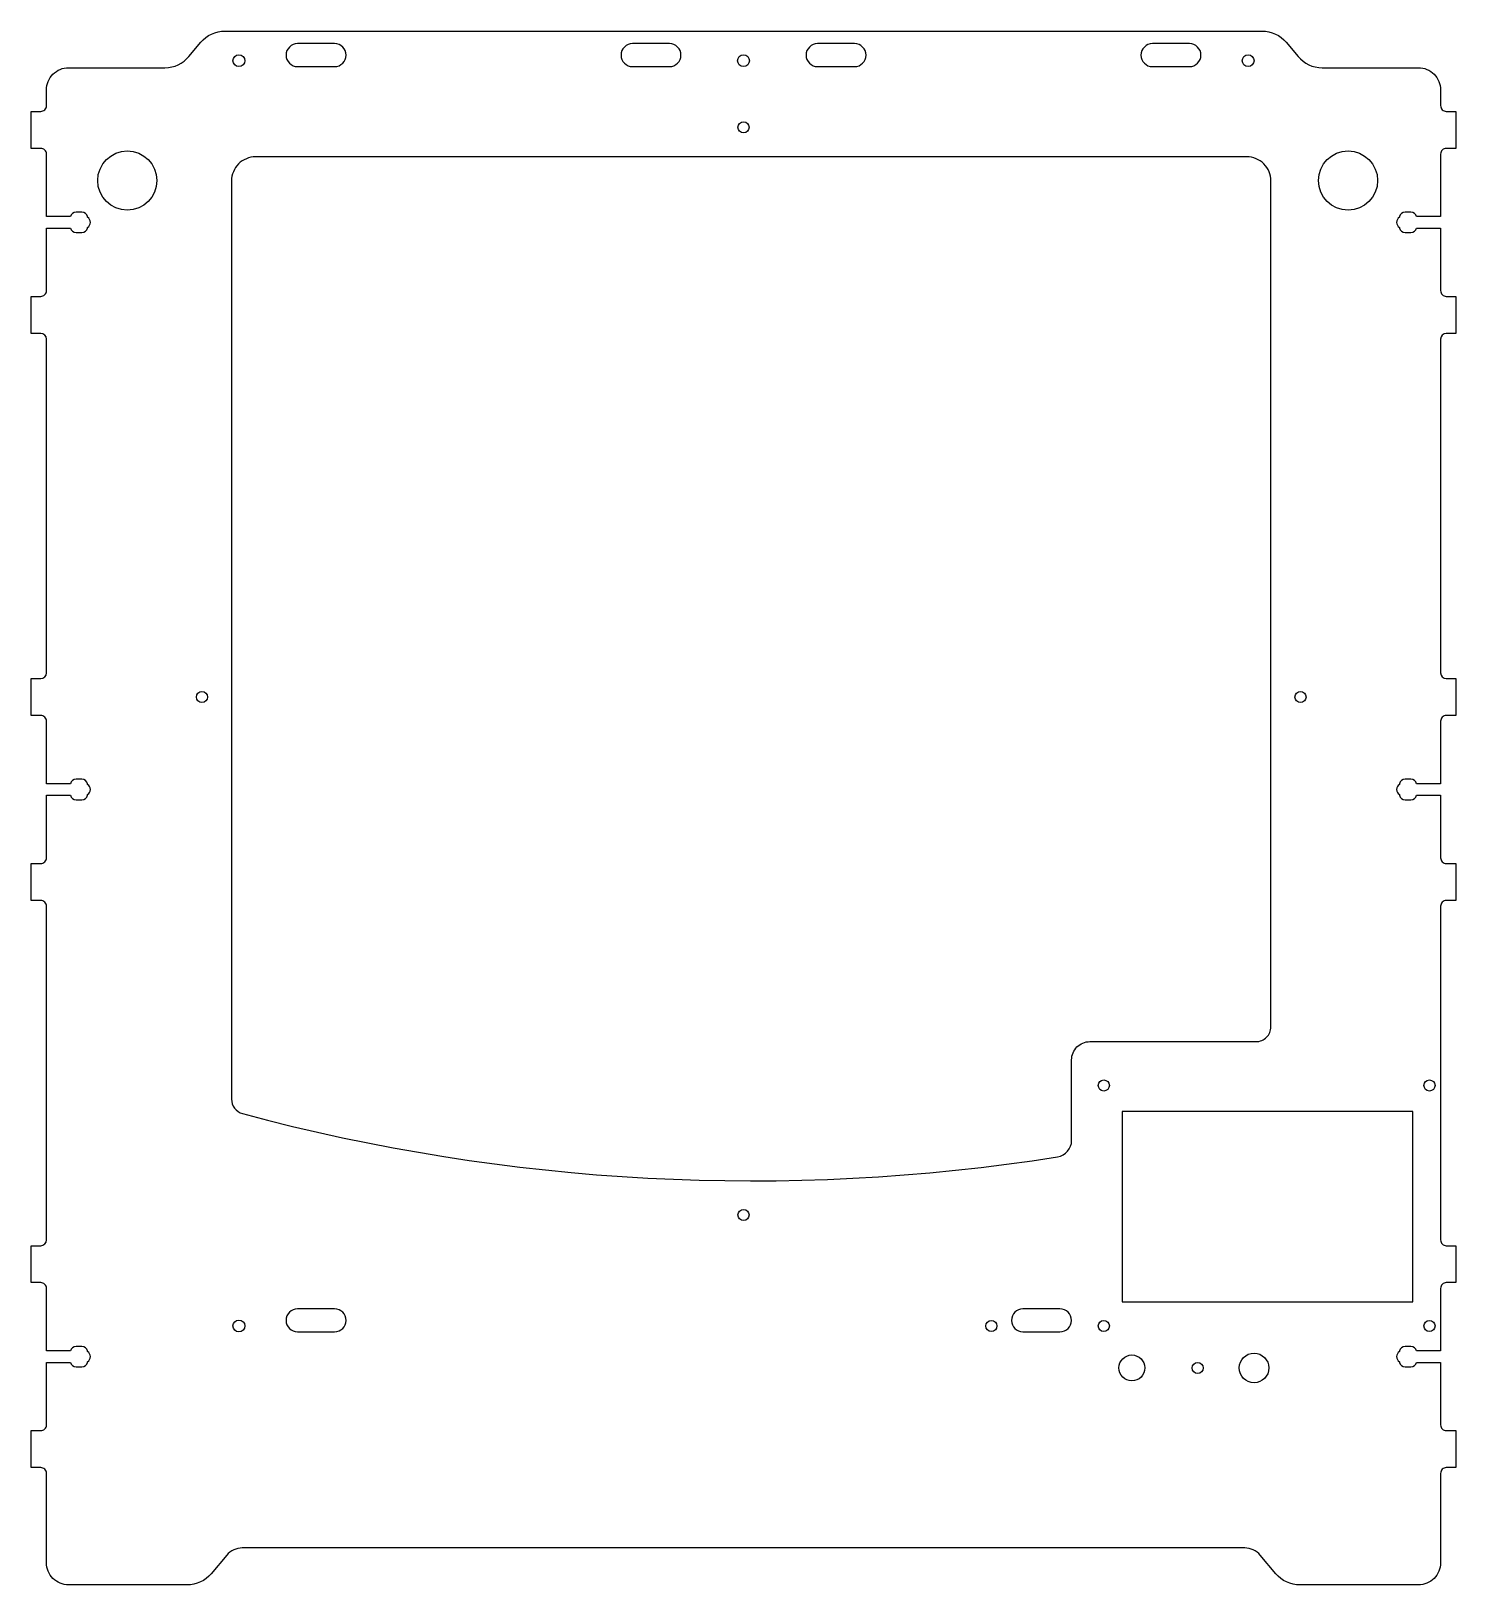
# Model space of a CAD drawing. Header units: millimetres. Extents: x -227 to 158, y -181 to 239.
import ezdxf

# ---------------------------------------------------------------- set-up
doc = ezdxf.new("R2010")
doc.units = ezdxf.units.MM

msp = doc.modelspace()

# ---------------------------------------------------------------- linework, layer by layer
at = {"color": 7, "linetype": 'Continuous'}
for points in [[(147.25, 188.86, 0.348969), (145.74, 190.06), (144.19, 190.06, 0.351551), (142.67, 188.85), (142.67, 188.68, 0.59942), (142.67, 185.94), (142.67, 185.77, 0.351551), (144.19, 184.56), (145.74, 184.56, 0.348969), (147.25, 185.76), (153.75, 185.76), (153.75, 168.86, 0.414214), (155.3, 167.31), (157.9, 167.31), (157.9, 157.31), (155.3, 157.31, 0.414213), (153.75, 155.76), (153.75, 65.56, 0.414213), (155.3, 64.01), (157.9, 64.01), (157.9, 54.01), (155.3, 54.01, 0.414214), (153.75, 52.46), (153.75, 35.56), (147.25, 35.56, 0.348969), (145.74, 36.76), (144.19, 36.76, 0.351551), (142.67, 35.55), (142.67, 35.38, 0.59942), (142.67, 32.64), (142.67, 32.47, 0.351551), (144.19, 31.26), (145.74, 31.26, 0.348969), (147.25, 32.46), (153.75, 32.46), (153.75, 15.56, 0.414214), (155.3, 14.01), (157.9, 14.01), (157.9, 4.01), (155.3, 4.01, 0.414214), (153.75, 2.46), (153.75, -87.74, 0.414214), (155.3, -89.29), (157.9, -89.29), (157.9, -99.29), (155.3, -99.29, 0.414214), (153.75, -100.84), (153.75, -117.74), (147.25, -117.74, 0.348969), (145.74, -116.54), (144.19, -116.54, 0.351551), (142.67, -117.75), (142.67, -117.92, 0.59942), (142.67, -120.66), (142.67, -120.83, 0.351551), (144.19, -122.04), (145.74, -122.04, 0.348969), (147.25, -120.84), (153.75, -120.84), (153.75, -137.74, 0.414214), (155.3, -139.29), (157.9, -139.29), (157.9, -149.29), (155.3, -149.29, 0.414214), (153.75, -150.84), (153.75, -174.99, -0.414214), (147.75, -180.99), (115.75, -180.99, -0.221695), (109.23, -177.95), (105.04, -172.96, 0.221695), (100.82, -170.99), (-170.03, -170.99, 0.221695), (-174.25, -172.96), (-178.44, -177.95, -0.221695), (-184.95, -180.99), (-216.95, -180.99, -0.414214), (-222.95, -174.99), (-222.95, -150.84, 0.414214), (-224.5, -149.29), (-227.1, -149.29), (-227.1, -139.29), (-224.5, -139.29, 0.414214), (-222.95, -137.74), (-222.95, -120.84), (-216.45, -120.84, 0.348969), (-214.94, -122.04), (-213.39, -122.04, 0.351551), (-211.88, -120.83), (-211.88, -120.66, 0.59942), (-211.88, -117.92), (-211.88, -117.75, 0.351551), (-213.39, -116.54), (-214.94, -116.54, 0.348969), (-216.45, -117.74), (-222.95, -117.74), (-222.95, -100.84, 0.414214), (-224.5, -99.29), (-227.1, -99.29), (-227.1, -89.29), (-224.5, -89.29, 0.414213), (-222.95, -87.74), (-222.95, 2.46, 0.414214), (-224.5, 4.01), (-227.1, 4.01), (-227.1, 14.01), (-224.5, 14.01, 0.414214), (-222.95, 15.56), (-222.95, 32.46), (-216.45, 32.46, 0.348969), (-214.94, 31.26), (-213.39, 31.26, 0.351551), (-211.88, 32.47), (-211.88, 32.64, 0.59942), (-211.88, 35.38), (-211.88, 35.55, 0.351551), (-213.39, 36.76), (-214.94, 36.76, 0.348969), (-216.45, 35.56), (-222.95, 35.56), (-222.95, 52.46, 0.414214), (-224.5, 54.01), (-227.1, 54.01), (-227.1, 64.01), (-224.5, 64.01, 0.414213), (-222.95, 65.56), (-222.95, 155.76, 0.414213), (-224.5, 157.31), (-227.1, 157.31), (-227.1, 167.31), (-224.5, 167.31, 0.414214), (-222.95, 168.86), (-222.95, 185.76), (-216.45, 185.76, 0.348969), (-214.94, 184.56), (-213.39, 184.56, 0.351551), (-211.88, 185.77), (-211.88, 185.94, 0.59942), (-211.88, 188.68), (-211.88, 188.85, 0.351551), (-213.39, 190.06), (-214.94, 190.06, 0.348969), (-216.45, 188.86), (-222.95, 188.86), (-222.95, 205.76, 0.414214), (-224.5, 207.31), (-227.1, 207.31), (-227.1, 217.31), (-224.5, 217.31, 0.414214), (-222.95, 218.86), (-222.95, 223.11, -0.414214), (-216.95, 229.11), (-190.95, 229.11, 0.221695), (-184.44, 232.15), (-181.23, 235.97, -0.221695), (-174.72, 239.01), (105.51, 239.01, -0.221695), (112.02, 235.97), (115.23, 232.15, 0.221695), (121.75, 229.11), (147.75, 229.11, -0.414214), (153.75, 223.11), (153.75, 218.86, 0.414214), (155.3, 217.31), (157.9, 217.31), (157.9, 207.31), (155.3, 207.31, 0.414214), (153.75, 205.76), (153.75, 188.86)], [(-155.1, 229.41), (-145.1, 229.41, 1), (-145.1, 235.61), (-155.1, 235.61, 1)], [(-64.6, 229.41), (-54.6, 229.41, 1), (-54.6, 235.61), (-64.6, 235.61, 1)], [(-14.6, 229.41), (-4.6, 229.41, 1), (-4.6, 235.61), (-14.6, 235.61, 1)], [(75.9, 229.41), (85.9, 229.41, 1), (85.9, 235.61), (75.9, 235.61, 1)], [(103.88, -34.14, 0.414214), (107.9, -30.12), (107.9, 198.51, 0.414214), (101.4, 205.01), (-166.45, 205.01, 0.414214), (-172.95, 198.51), (-172.95, -49.66, 0.334413), (-169.99, -53.6, 0.105155), (50.28, -65.28, 0.369059), (54.06, -60.86), (54.06, -39.07, -0.414214), (58.98, -34.14)], [(-155.1, -112.59), (-145.1, -112.59, 1), (-145.1, -106.39), (-155.1, -106.39, 1)], [(40.9, -112.59), (50.9, -112.59, 1), (50.9, -106.39), (40.9, -106.39, 1)]]:
    msp.add_lwpolyline(points, format="xyb", close=True, dxfattribs=at)
msp.add_lwpolyline([(67.75, -104.49), (146.25, -104.49), (146.25, -52.99), (67.75, -52.99)], close=True, dxfattribs=at)
for centre, radius in [((-170.95, 231.01), 1.6), ((-34.6, 231.01), 1.6), ((101.75, 231.01), 1.6), ((-34.6, 213.01), 1.5), ((-201.1, 198.61), 8), ((128.75, 198.61), 8), ((-180.95, 59.01), 1.5), ((115.9, 59.01), 1.5), ((62.75, -45.99), 1.5), ((150.75, -45.99), 1.5), ((-34.6, -80.99), 1.5), ((-170.95, -110.99), 1.6), ((32.39, -110.99), 1.5), ((62.75, -110.99), 1.5), ((150.75, -110.99), 1.5), ((70.35, -122.34), 3.5), ((88.1, -122.34), 1.5), ((103.35, -122.34), 4)]:
    msp.add_circle(centre, radius, dxfattribs=at)

doc.saveas('drawing.dxf')
